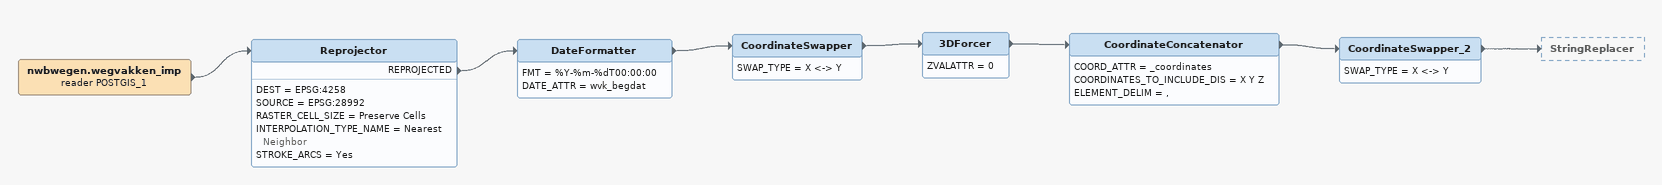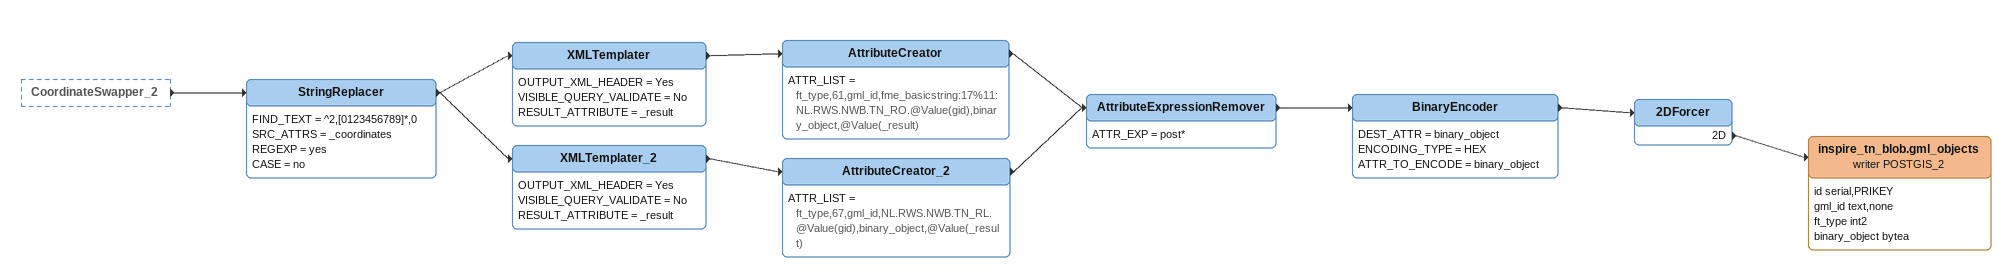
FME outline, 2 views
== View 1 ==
nwbwegen.wegvakken_imp (reader POSTGIS_1)
    -> Reprojector
Reprojector
    DEST = EPSG:4258
    SOURCE = EPSG:28992
    RASTER_CELL_SIZE = Preserve Cells
    INTERPOLATION_TYPE_NAME = Nearest Neighbor
    STROKE_ARCS = Yes
    REPROJECTED -> DateFormatter
DateFormatter
    FMT = %Y-%m-%dT00:00:00
    DATE_ATTR = wvk_begdat
    -> CoordinateSwapper
CoordinateSwapper
    SWAP_TYPE = X <-> Y
    -> 3DForcer
3DForcer
    ZVALATTR = 0
    -> CoordinateConcatenator
CoordinateConcatenator
    COORD_ATTR = _coordinates
    COORDINATES_TO_INCLUDE_DIS = X Y Z
    ELEMENT_DELIM = ,
    -> CoordinateSwapper_2
CoordinateSwapper_2
    SWAP_TYPE = X <-> Y
    -> StringReplacer

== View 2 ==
CoordinateSwapper_2 [outside]
    -> StringReplacer
StringReplacer
    FIND_TEXT = ^2,[0123456789]*,0
    SRC_ATTRS = _coordinates
    REGEXP = yes
    CASE = no
    -> XMLTemplater
    -> XMLTemplater_2
XMLTemplater
    OUTPUT_XML_HEADER = Yes
    VISIBLE_QUERY_VALIDATE = No
    RESULT_ATTRIBUTE = _result
    -> AttributeCreator
AttributeCreator
    ATTR_LIST = ft_type,61,gml_id,fme_basicstring:17%11:NL.RWS.NWB.TN_RO.@Value(gid),binary_object,@Value(_result)
    -> AttributeExpressionRemover
XMLTemplater_2
    OUTPUT_XML_HEADER = Yes
    VISIBLE_QUERY_VALIDATE = No
    RESULT_ATTRIBUTE = _result
    -> AttributeCreator_2
AttributeCreator_2
    ATTR_LIST = ft_type,67,gml_id,NL.RWS.NWB.TN_RL.@Value(gid),binary_object,@Value(_result)
    -> AttributeExpressionRemover
AttributeExpressionRemover
    ATTR_EXP = post*
    -> BinaryEncoder
BinaryEncoder
    DEST_ATTR = binary_object
    ENCODING_TYPE = HEX
    ATTR_TO_ENCODE = binary_object
    -> 2DForcer
2DForcer
    2D -> inspire_tn_blob.gml_objects (writer POSTGIS_2)
inspire_tn_blob.gml_objects (writer POSTGIS_2)
    attributes: id serial,PRIKEY, gml_id text,none, ft_type int2, binary_object bytea
